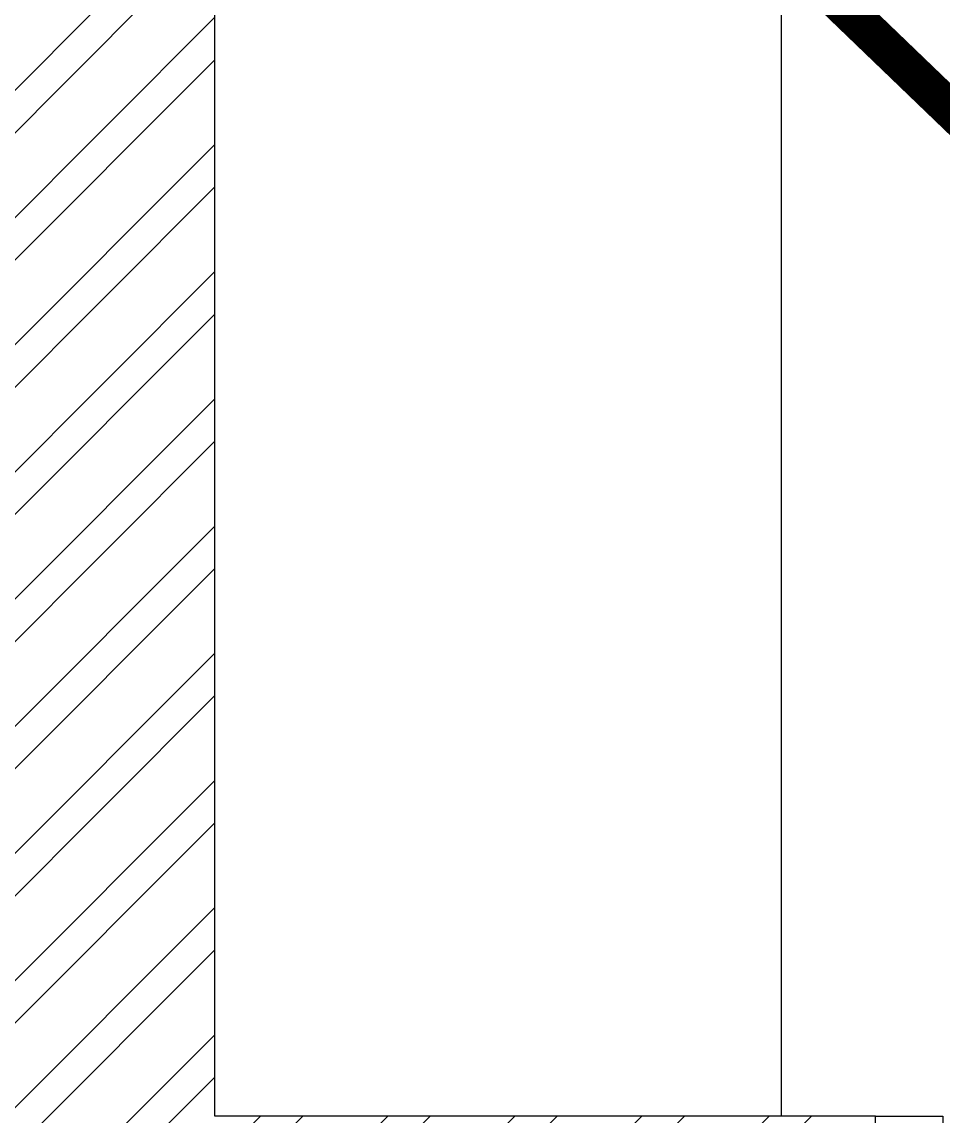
# Model space of a CAD drawing. Header units: millimetres. Extents: x -176651 to 424033, y -469666 to 486614.
# Drawn here: x 231078 to 232054, y 125825 to 126984 of the extents above; entities that cross this region are included whole.
import ezdxf
from ezdxf.enums import TextEntityAlignment as Align

# ---------------------------------------------------------------- set-up
doc = ezdxf.new("R2010")
doc.units = ezdxf.units.MM
doc.linetypes.add('1625W-Roof Plan$0$DASHED', pattern=[0.75, 0.5, -0.25])
for name, color, linetype in [('1625_West Villa$0$ad-Door', 8, 'Continuous'), ('1625_West Villa$0$ad-Furniture', 8, 'Continuous'), ('1625_West Villa$0$ad-Text Main_Door&window Label', 8, 'Continuous'), ('1625_West Villa$0$ad-Wall', 8, 'Continuous'), ('1625_West Villa$0$ad-Wall hatch', 8, 'Continuous'), ('1625W-Roof Plan$0$ad-Primary Roof', 8, 'Continuous'), ('ad-Road', 8, 'Continuous'), ('ad-Road Hatch', 8, 'Continuous')]:
    doc.layers.add(name, color=color, linetype=linetype)
doc.styles.add('1625_West Villa$0$New Text Style', font='arial.ttf', dxfattribs={"height": 100})

# ---------------------------------------------------------------- blocks, each defined once
blk = doc.blocks.new('A$C4fb60e89')
at = {"layer": 'ad-Road Hatch', "ltscale": 5, "transparency": 33554687}
h = blk.add_hatch(dxfattribs=at)
h.set_pattern_fill('AR-HBONE', color=256, scale=15)
h.set_pattern_definition([(45, (-193247.7, -428758.8), (0, 2155.2615), [4572, -1524]), (135, (-192170.1, -427681.1), (2e-13, 2155.2615), [4572, -1524])])
h.paths.add_polyline_path([(175594.5, -250241), (169177.9, -249341.1), (167473.5, -249057.1), (167473.5, -138693.9), (101313.5, -138693.9), (101313.5, -199953.9), (101307.7, -237994.6), (101040.4, -268291), (101007.7, -280967.7), (101066.4, -293683.6), (101242.5, -311127.2), (100909.9, -319343.6), (100949.1, -333937.5), (100668.7, -366959.6), (100727.3, -390982.9), (100668.7, -404585.6), (100538.2, -420418.5), (100466.5, -428758.8), (92426.2, -427265.5), (92163.5, -427209.5), (92163.5, -321453.9), (24803.5, -321453.9), (24803.5, -412960.5), (15653.5, -411028.6), (15653.5, -321452.2), (-19535.1, -321452.2), (-34427.5, -319476.7), (-65207.4, -315394.6), (-171770.1, -301268.1), (-185853.9, -298333.1), (-193247.7, -296831.5), (-193244, -292907.6), (-191913.8, -285219.4), (-191838.8, -284678.8), (-183397.4, -286393.2), (-169722.9, -289242.8), (-53141.2, -304697.5), (-18730.1, -309262.2), (15653.3, -309262.2), (15653.5, 703.4), (24803.5, 1114.6), (24803.5, -129543.9), (92163.5, -129543.9), (92163.5, 15133.3), (101313.5, 17712.8), (101313.5, -129543.9), (167473.5, -129543.9), (167473.5, 35551.6), (175738, 37855), (175848.8, 28595.3), (175835.8, 25947.4), (175777.1, 14040.5), (175855.3, 2315.8), (175659.7, -18036.1), (175731.4, -34038.6), (175718.4, -46839.2), (175672.7, -63402.4), (175816.2, -82071.9), (175542.3, -106356), (175490.2, -124640.8), (175574.9, -145018.8), (175731.4, -168892), (175796.6, -181268.8), (175796.6, -192667.4), (175744.5, -208200.3), (175829.2, -223276.8), (175887.9, -234871.1)])
h.paths.add_polyline_path([(24803.5, -309263.9), (92163.5, -309263.9), (92163.5, -138693.9), (24803.5, -138693.9)], flags=16)
blk = doc.blocks.new('1625_West Villa$0$zw$66EE')
at = {"layer": '1625_West Villa$0$ad-Furniture'}
blk.add_lwpolyline([(8540, 2680), (9140, 2680), (9140, 230), (8540, 230)], close=True, dxfattribs=at)
blk = doc.blocks.new('*U99')
blk.add_lwpolyline([(50, 100), (0, 100), (0, 0), (71.4, 0), (71.4, 35.7), (71.4, 50), (50, 50)], close=True)
at = {"layer": '1625_West Villa$0$ad-Text Main_Door&window Label', "style": '1625_West Villa$0$New Text Style'}
blk.add_attdef('D1', text='', height=100, dxfattribs=at).set_placement((425.3, -245), align=Align.MIDDLE_CENTER)
blk = doc.blocks.new('1625_West Villa$0$zw$6266')
at = {"layer": '1625_West Villa$0$ad-Wall hatch', "transparency": 33554610}
h = blk.add_hatch(dxfattribs=at)
h.set_pattern_fill('ANSI32', color=256, scale=10)
h.set_pattern_definition([(45, (388774.33, 102900.03), (-67.35192, 67.35192), []), (45, (388819.235, 102900.03), (-67.35192, 67.35192), [])])
h.paths.add_polyline_path([(230, 8875), (230, 9105), (0, 9105), (0, 8645), (2830, 8645), (2830, 4745), (0, 4745), (0, 0), (9240, 0), (9240, 230), (8540, 230), (8540, 4745), (4810, 4745), (4810, 4515), (4995, 4515), (4995, 3930), (5110, 3930), (5110, 4630), (8310, 4630), (8310, 3130), (6860, 3130), (6860, 3015), (8310, 3015), (8310, 230), (5110, 230), (5110, 3015), (6060, 3015), (6060, 3130), (4995, 3130), (4995, 230), (230, 230), (230, 4515), (3910, 4515), (3910, 4745), (3060, 4745), (3060, 8875)])
at = {"layer": '1625_West Villa$0$ad-Wall'}
blk.add_lwpolyline([(0, 4745), (0, 0), (9240, 0), (9240, 230), (8540, 230), (8540, 4745)], dxfattribs=at)
at = {"layer": '1625_West Villa$0$ad-Door', "ltscale": 5, "xscale": -1, "rotation": 179.9999999999999}
blk.add_blockref('*U99', (9240, 230), dxfattribs=at)
blk = doc.blocks.new('1625W-Roof Plan$0$A$Ca594aa6c')
at = {"layer": '1625W-Roof Plan$0$ad-Primary Roof', "linetype": '1625W-Roof Plan$0$DASHED', "ltscale": 2, "const_width": 40}
blk.add_lwpolyline([(12570, -15450), (2380, -15450), (7475, -10550)], close=True, dxfattribs=at)
blk = doc.blocks.new('1625W-Roof Plan')
blk.add_blockref('1625W-Roof Plan$0$A$Ca594aa6c', (0, 13620))
blk = doc.blocks.new('1625_West Villa')
at = {"layer": '1625_West Villa$0$ad-Furniture'}
blk.add_blockref('1625_West Villa$0$zw$66EE', (0, 0), dxfattribs=at)
blk.add_blockref('1625W-Roof Plan', (0, 0))
blk.add_blockref('1625_West Villa$0$zw$6266', (0, 0))
blk = doc.blocks.new("All Plot's Villa Plans")
at = {"ltscale": 5}
blk.add_blockref('1625_West Villa', (222742.3, 125594.9), dxfattribs=at)

msp = doc.modelspace()

# ---------------------------------------------------------------- block references
at = {"ltscale": 5}
msp.add_blockref("All Plot's Villa Plans", (0, 0), dxfattribs=at)

# ---------------------------------------------------------------- next in the draw order: block references
at = {"layer": 'ad-Road', "ltscale": 5}
msp.add_blockref('A$C4fb60e89', (191838.8, 428758.8), dxfattribs=at)

doc.saveas('drawing.dxf')
